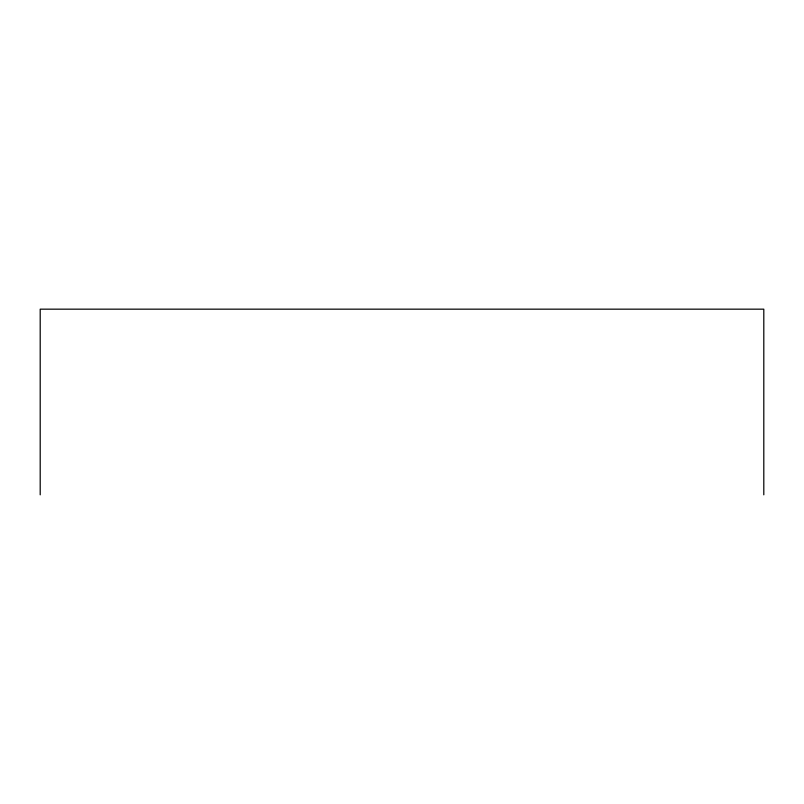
<?xml version="1.0" encoding="UTF-8"?>
<svg xmlns="http://www.w3.org/2000/svg" width="804" height="804" viewBox="0 0 804 804"><rect width="100%" height="100%" fill="white"/><g stroke="black" fill="none" stroke-linecap="round" stroke-linejoin="round"><path stroke-width="1.21" d="M763.8 494.832L763.8 309.168L40.2 309.168L40.2 494.832"/></g></svg>
